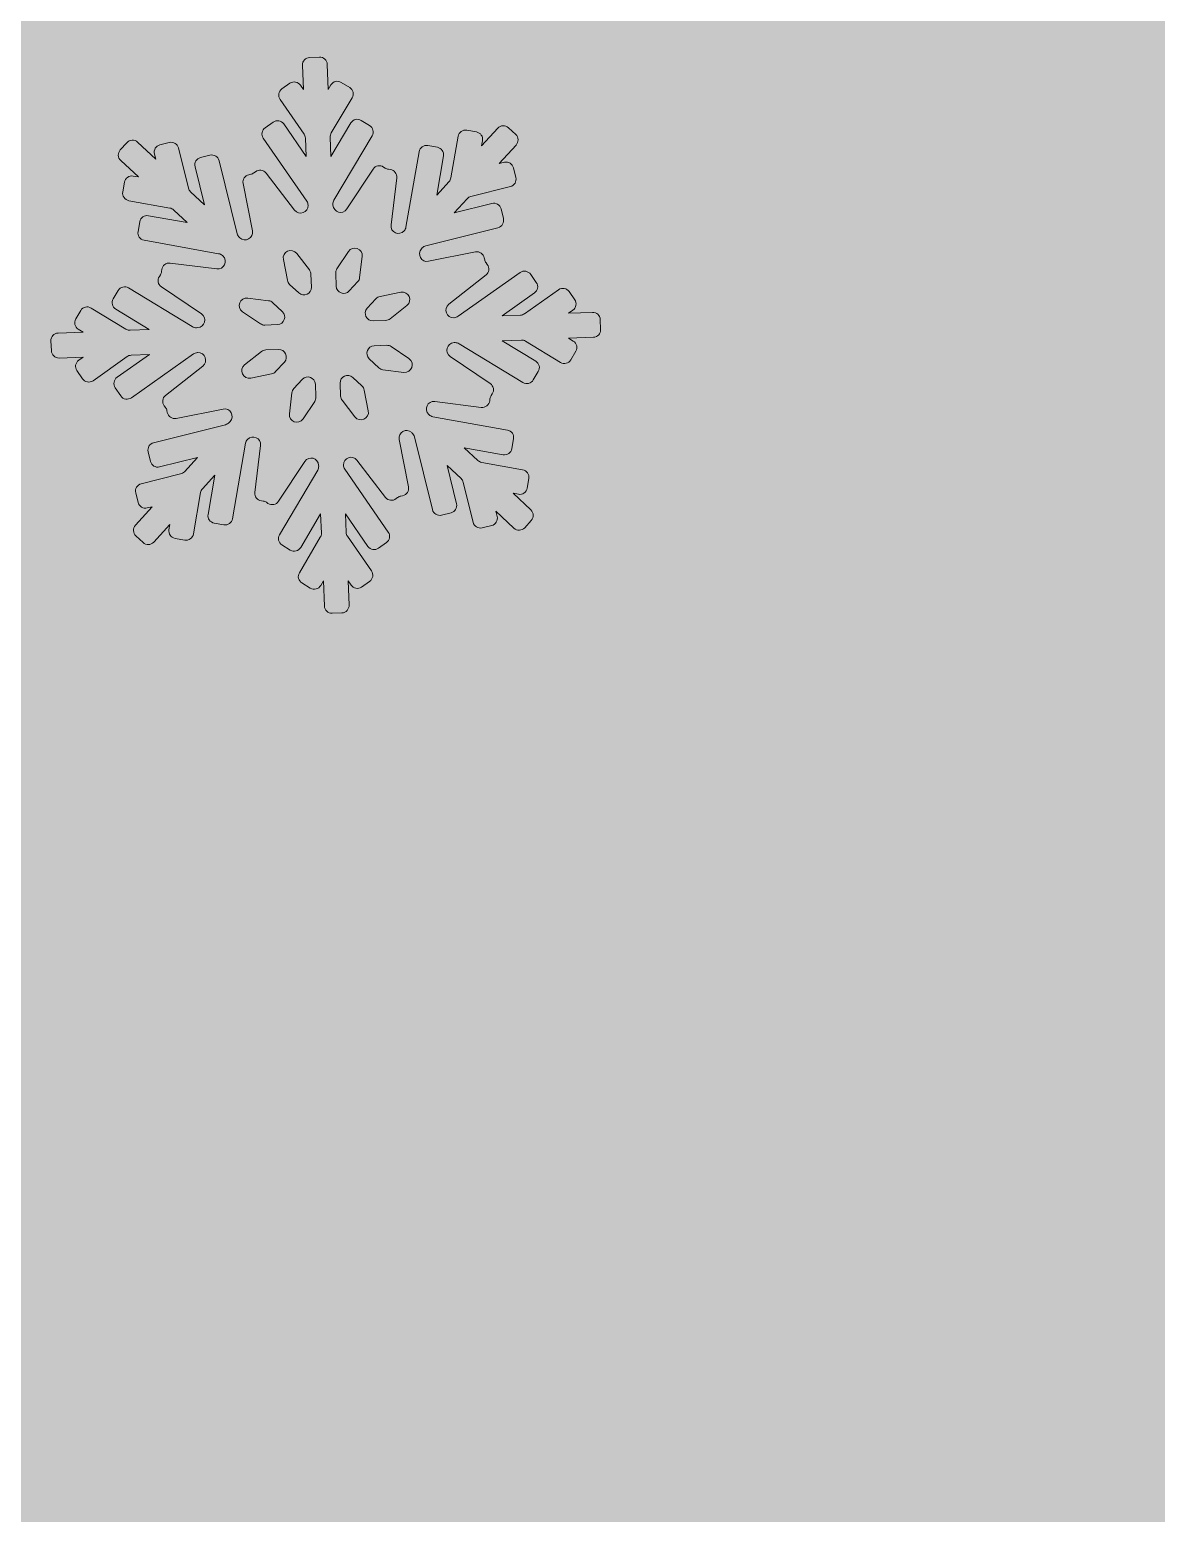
# Model space of a CAD drawing. Header units: millimetres. Extents: x -4 to 167, y -109 to -9.
# Drawn here: x 139.22 to 148.97, y -85.09 to -72.25 of the extents above; entities that cross this region are included whole.
import ezdxf

# ---------------------------------------------------------------- set-up
doc = ezdxf.new("R2010")
doc.units = ezdxf.units.MM
doc.header["$MEASUREMENT"] = 0
doc.layers.add('engraving', color=7, linetype='Continuous')
doc.layers.add('Layer 1', color=7, linetype='Continuous')

msp = doc.modelspace()

# ---------------------------------------------------------------- hatches: boundary and pattern name
at = {"layer": 'Layer 1'}
h = msp.add_hatch(color=2, dxfattribs=at)
h.dxf.hatch_style = 2
edge = h.paths.add_edge_path()
edge.add_spline(control_points=[(146.887, -66.068), (146.887, -66.068), (167.205, -23.551), (167.205, -23.551), (167.205, -23.551), (141.25, -23.551), (141.25, -23.551), (141.25, -23.551), (141.174, -23.707), (141.174, -23.707), (141.174, -23.707), (138.734, -23.707), (138.734, -23.707), (138.213, -21.726), (136.475, -20.226), (134.374, -20.066), (135.879, -18.951), (136.859, -17.167), (136.859, -15.151), (136.859, -11.77), (134.118, -9.03), (130.738, -9.03), (127.358, -9.03), (124.617, -11.77), (124.617, -15.151), (124.617, -17.167), (125.597, -18.951), (127.102, -20.066), (125.001, -20.226), (123.263, -21.726), (122.742, -23.707), (122.742, -23.707), (120.305, -23.707), (120.305, -23.707), (120.305, -23.707), (120.227, -23.551), (120.227, -23.551), (120.227, -23.551), (94.271, -23.551), (94.271, -23.551), (97.56, -30.598), (100.945, -37.685), (104.43, -44.809), (107.913, -51.935), (111.301, -59.021), (114.59, -66.068), (114.59, -66.068), (94.271, -108.7), (94.271, -108.7), (94.271, -108.7), (120.697, -108.7), (120.697, -108.7), (120.697, -108.7), (130.797, -87.796), (130.797, -87.796), (130.797, -87.796), (141.837, -108.7), (141.837, -108.7), (141.837, -108.7), (167.205, -108.7), (167.205, -108.7), (163.917, -101.653), (160.53, -94.569), (157.047, -87.442), (153.561, -80.319), (150.175, -73.192), (146.887, -66.068)], knot_values=[0, 0, 0, 0, 1, 1, 1, 2, 2, 2, 3, 3, 3, 4, 4, 4, 5, 5, 5, 6, 6, 6, 7, 7, 7, 8, 8, 8, 9, 9, 9, 10, 10, 10, 11, 11, 11, 12, 12, 12, 13, 13, 13, 14, 14, 14, 15, 15, 15, 16, 16, 16, 17, 17, 17, 18, 18, 18, 19, 19, 19, 20, 20, 20, 21, 21, 21, 22, 22, 22, 22], degree=3, periodic=1)
edge = h.paths.add_edge_path()
edge.add_spline(control_points=[(126.931, -15.151), (126.931, -13.051), (128.639, -11.343), (130.738, -11.343), (132.837, -11.343), (134.545, -13.051), (134.545, -15.151), (134.545, -17.25), (132.837, -18.958), (130.738, -18.958), (128.639, -18.958), (126.931, -17.25), (126.931, -15.151)], knot_values=[0, 0, 0, 0, 1, 1, 1, 2, 2, 2, 3, 3, 3, 4, 4, 4, 4], degree=3, periodic=1)
h.paths.add_polyline_path([(121.805, -26.707), (139.724, -26.707), (130.914, -44.928)])

# ---------------------------------------------------------------- linework, layer by layer
at = {"layer": 'engraving', "lineweight": 0}
for points, knots in [([(144.159, -74.757), (144.157, -74.721), (144.127, -74.693), (144.091, -74.695), (144.091, -74.695), (143.883, -74.703), (143.883, -74.703), (143.883, -74.703), (143.922, -74.676), (143.922, -74.676), (143.951, -74.655), (143.958, -74.614), (143.938, -74.585), (143.938, -74.585), (143.889, -74.515), (143.889, -74.515), (143.869, -74.485), (143.828, -74.478), (143.798, -74.499), (143.798, -74.499), (143.503, -74.707), (143.503, -74.707), (143.493, -74.714), (143.481, -74.718), (143.468, -74.719), (143.468, -74.719), (143.309, -74.725), (143.309, -74.725), (143.309, -74.725), (143.589, -74.527), (143.589, -74.527), (143.619, -74.506), (143.626, -74.466), (143.605, -74.437), (143.605, -74.437), (143.557, -74.367), (143.557, -74.367), (143.536, -74.337), (143.495, -74.329), (143.466, -74.35), (143.466, -74.35), (142.929, -74.729), (142.929, -74.729), (142.919, -74.736), (142.907, -74.741), (142.894, -74.741), (142.894, -74.741), (142.891, -74.741), (142.891, -74.741), (142.828, -74.744), (142.799, -74.664), (142.848, -74.625), (142.848, -74.625), (143.17, -74.371), (143.17, -74.371), (143.198, -74.349), (143.203, -74.309), (143.181, -74.28), (143.181, -74.28), (143.171, -74.267), (143.171, -74.267), (143.165, -74.259), (143.161, -74.249), (143.159, -74.24), (143.159, -74.24), (143.155, -74.223), (143.155, -74.223), (143.148, -74.188), (143.114, -74.165), (143.079, -74.172), (143.079, -74.172), (142.672, -74.253), (142.672, -74.253), (142.611, -74.265), (142.569, -74.191), (142.611, -74.145), (142.611, -74.145), (142.618, -74.137), (142.618, -74.137), (142.627, -74.128), (142.638, -74.121), (142.65, -74.118), (142.65, -74.118), (143.273, -73.962), (143.273, -73.962), (143.308, -73.953), (143.329, -73.918), (143.321, -73.883), (143.321, -73.883), (143.3, -73.8), (143.3, -73.8), (143.292, -73.765), (143.256, -73.743), (143.221, -73.752), (143.221, -73.752), (142.895, -73.834), (142.895, -73.834), (142.895, -73.834), (143.007, -73.711), (143.007, -73.711), (143.016, -73.701), (143.027, -73.695), (143.04, -73.691), (143.04, -73.691), (143.381, -73.606), (143.381, -73.606), (143.416, -73.597), (143.437, -73.562), (143.428, -73.527), (143.428, -73.527), (143.408, -73.444), (143.408, -73.444), (143.399, -73.409), (143.364, -73.388), (143.329, -73.396), (143.329, -73.396), (143.284, -73.407), (143.284, -73.407), (143.284, -73.407), (143.43, -73.247), (143.43, -73.247), (143.454, -73.221), (143.453, -73.18), (143.427, -73.155), (143.427, -73.155), (143.365, -73.098), (143.365, -73.098), (143.338, -73.073), (143.296, -73.074), (143.272, -73.101), (143.272, -73.101), (143.132, -73.254), (143.132, -73.254), (143.132, -73.254), (143.14, -73.209), (143.14, -73.209), (143.146, -73.173), (143.123, -73.14), (143.087, -73.133), (143.087, -73.133), (143.005, -73.118), (143.005, -73.118), (142.969, -73.112), (142.935, -73.136), (142.929, -73.171), (142.929, -73.171), (142.866, -73.531), (142.866, -73.531), (142.864, -73.543), (142.859, -73.554), (142.85, -73.563), (142.85, -73.563), (142.743, -73.681), (142.743, -73.681), (142.743, -73.681), (142.802, -73.341), (142.802, -73.341), (142.808, -73.306), (142.785, -73.272), (142.749, -73.266), (142.749, -73.266), (142.667, -73.251), (142.667, -73.251), (142.631, -73.244), (142.597, -73.268), (142.591, -73.304), (142.591, -73.304), (142.477, -73.957), (142.477, -73.957), (142.475, -73.969), (142.469, -73.981), (142.461, -73.99), (142.461, -73.99), (142.461, -73.99), (142.461, -73.99), (142.418, -74.037), (142.34, -74.001), (142.348, -73.938), (142.348, -73.938), (142.397, -73.531), (142.397, -73.531), (142.402, -73.495), (142.376, -73.463), (142.341, -73.458), (142.341, -73.458), (142.325, -73.456), (142.325, -73.456), (142.315, -73.455), (142.305, -73.451), (142.297, -73.446), (142.297, -73.446), (142.284, -73.437), (142.284, -73.437), (142.254, -73.416), (142.213, -73.424), (142.193, -73.455), (142.193, -73.455), (141.965, -73.8), (141.965, -73.8), (141.93, -73.853), (141.848, -73.83), (141.845, -73.766), (141.845, -73.766), (141.845, -73.759), (141.845, -73.759), (141.844, -73.747), (141.847, -73.734), (141.854, -73.723), (141.854, -73.723), (142.184, -73.166), (142.184, -73.166), (142.203, -73.135), (142.193, -73.095), (142.162, -73.077), (142.162, -73.077), (142.09, -73.033), (142.09, -73.033), (142.059, -73.014), (142.019, -73.024), (142, -73.055), (142, -73.055), (141.828, -73.345), (141.828, -73.345), (141.828, -73.345), (141.821, -73.178), (141.821, -73.178), (141.821, -73.166), (141.824, -73.153), (141.83, -73.142), (141.83, -73.142), (142.012, -72.837), (142.012, -72.837), (142.03, -72.806), (142.02, -72.766), (141.99, -72.748), (141.99, -72.748), (141.917, -72.704), (141.917, -72.704), (141.886, -72.685), (141.846, -72.695), (141.827, -72.726), (141.827, -72.726), (141.804, -72.765), (141.804, -72.765), (141.804, -72.765), (141.796, -72.548), (141.796, -72.548), (141.794, -72.512), (141.764, -72.484), (141.728, -72.485), (141.728, -72.485), (141.644, -72.489), (141.644, -72.489), (141.608, -72.49), (141.58, -72.52), (141.581, -72.556), (141.581, -72.556), (141.59, -72.765), (141.59, -72.765), (141.59, -72.765), (141.564, -72.729), (141.564, -72.729), (141.544, -72.699), (141.503, -72.691), (141.473, -72.712), (141.473, -72.712), (141.404, -72.761), (141.404, -72.761), (141.375, -72.782), (141.368, -72.822), (141.388, -72.852), (141.388, -72.852), (141.595, -73.151), (141.595, -73.151), (141.602, -73.161), (141.606, -73.173), (141.607, -73.186), (141.607, -73.186), (141.613, -73.346), (141.613, -73.346), (141.613, -73.346), (141.419, -73.064), (141.419, -73.064), (141.398, -73.034), (141.357, -73.027), (141.327, -73.048), (141.327, -73.048), (141.258, -73.097), (141.258, -73.097), (141.229, -73.117), (141.222, -73.158), (141.242, -73.187), (141.242, -73.187), (141.619, -73.732), (141.619, -73.732), (141.626, -73.742), (141.63, -73.754), (141.63, -73.767), (141.63, -73.767), (141.63, -73.768), (141.63, -73.768), (141.633, -73.831), (141.552, -73.861), (141.513, -73.81), (141.513, -73.81), (141.266, -73.489), (141.266, -73.489), (141.244, -73.46), (141.202, -73.455), (141.174, -73.477), (141.174, -73.477), (141.161, -73.487), (141.161, -73.487), (141.153, -73.493), (141.144, -73.497), (141.134, -73.499), (141.134, -73.499), (141.118, -73.503), (141.118, -73.503), (141.083, -73.51), (141.06, -73.544), (141.067, -73.579), (141.067, -73.579), (141.148, -73.989), (141.148, -73.989), (141.16, -74.051), (141.086, -74.093), (141.039, -74.049), (141.039, -74.049), (141.035, -74.046), (141.035, -74.046), (141.026, -74.037), (141.02, -74.026), (141.016, -74.014), (141.016, -74.014), (140.86, -73.382), (140.86, -73.382), (140.852, -73.347), (140.816, -73.325), (140.781, -73.334), (140.781, -73.334), (140.7, -73.355), (140.7, -73.355), (140.665, -73.363), (140.643, -73.399), (140.652, -73.434), (140.652, -73.434), (140.734, -73.764), (140.734, -73.764), (140.734, -73.764), (140.613, -73.651), (140.613, -73.651), (140.604, -73.642), (140.597, -73.631), (140.594, -73.619), (140.594, -73.619), (140.508, -73.272), (140.508, -73.272), (140.5, -73.237), (140.464, -73.216), (140.429, -73.224), (140.429, -73.224), (140.348, -73.245), (140.348, -73.245), (140.313, -73.254), (140.292, -73.289), (140.3, -73.324), (140.3, -73.324), (140.311, -73.369), (140.311, -73.369), (140.311, -73.369), (140.154, -73.222), (140.154, -73.222), (140.128, -73.197), (140.086, -73.199), (140.062, -73.226), (140.062, -73.226), (140.005, -73.288), (140.005, -73.288), (139.981, -73.315), (139.982, -73.356), (140.008, -73.38), (140.008, -73.38), (140.162, -73.523), (140.162, -73.523), (140.162, -73.523), (140.117, -73.515), (140.117, -73.515), (140.081, -73.509), (140.047, -73.533), (140.041, -73.568), (140.041, -73.568), (140.026, -73.652), (140.026, -73.652), (140.02, -73.688), (140.044, -73.721), (140.079, -73.728), (140.079, -73.728), (140.434, -73.792), (140.434, -73.792), (140.446, -73.794), (140.457, -73.8), (140.467, -73.809), (140.467, -73.809), (140.584, -73.918), (140.584, -73.918), (140.584, -73.918), (140.249, -73.858), (140.249, -73.858), (140.213, -73.851), (140.179, -73.875), (140.173, -73.911), (140.173, -73.911), (140.158, -73.995), (140.158, -73.995), (140.152, -74.03), (140.175, -74.064), (140.211, -74.07), (140.211, -74.07), (140.856, -74.187), (140.856, -74.187), (140.868, -74.189), (140.88, -74.195), (140.889, -74.203), (140.889, -74.203), (140.892, -74.206), (140.892, -74.206), (140.938, -74.25), (140.902, -74.327), (140.839, -74.319), (140.839, -74.319), (140.437, -74.268), (140.437, -74.268), (140.401, -74.263), (140.369, -74.289), (140.364, -74.325), (140.364, -74.325), (140.362, -74.341), (140.362, -74.341), (140.361, -74.351), (140.357, -74.361), (140.352, -74.369), (140.352, -74.369), (140.343, -74.383), (140.343, -74.383), (140.323, -74.413), (140.331, -74.453), (140.36, -74.473), (140.36, -74.473), (140.707, -74.708), (140.707, -74.708), (140.759, -74.743), (140.736, -74.825), (140.673, -74.827), (140.673, -74.827), (140.665, -74.828), (140.665, -74.828), (140.652, -74.828), (140.639, -74.825), (140.628, -74.818), (140.628, -74.818), (140.077, -74.483), (140.077, -74.483), (140.046, -74.464), (140.006, -74.474), (139.987, -74.505), (139.987, -74.505), (139.944, -74.578), (139.944, -74.578), (139.926, -74.609), (139.936, -74.649), (139.966, -74.667), (139.966, -74.667), (140.256, -74.843), (140.256, -74.843), (140.256, -74.843), (140.091, -74.85), (140.091, -74.85), (140.078, -74.85), (140.065, -74.847), (140.054, -74.84), (140.054, -74.84), (139.752, -74.657), (139.752, -74.657), (139.721, -74.638), (139.681, -74.648), (139.662, -74.679), (139.662, -74.679), (139.619, -74.752), (139.619, -74.752), (139.601, -74.783), (139.611, -74.822), (139.641, -74.841), (139.641, -74.841), (139.682, -74.866), (139.682, -74.866), (139.682, -74.866), (139.467, -74.874), (139.467, -74.874), (139.431, -74.875), (139.403, -74.906), (139.404, -74.942), (139.404, -74.942), (139.408, -75.027), (139.408, -75.027), (139.409, -75.063), (139.44, -75.091), (139.475, -75.09), (139.475, -75.09), (139.683, -75.082), (139.683, -75.082), (139.683, -75.082), (139.645, -75.109), (139.645, -75.109), (139.616, -75.13), (139.608, -75.17), (139.629, -75.199), (139.629, -75.199), (139.677, -75.269), (139.677, -75.269), (139.698, -75.299), (139.739, -75.307), (139.769, -75.286), (139.769, -75.286), (140.063, -75.078), (140.063, -75.078), (140.073, -75.07), (140.086, -75.066), (140.098, -75.066), (140.098, -75.066), (140.257, -75.06), (140.257, -75.06), (140.257, -75.06), (139.977, -75.257), (139.977, -75.257), (139.948, -75.278), (139.941, -75.318), (139.961, -75.348), (139.961, -75.348), (140.009, -75.418), (140.009, -75.418), (140.03, -75.448), (140.071, -75.455), (140.101, -75.434), (140.101, -75.434), (140.637, -75.055), (140.637, -75.055), (140.647, -75.048), (140.66, -75.044), (140.672, -75.043), (140.672, -75.043), (140.675, -75.043), (140.675, -75.043), (140.738, -75.041), (140.768, -75.121), (140.718, -75.16), (140.718, -75.16), (140.397, -75.413), (140.397, -75.413), (140.368, -75.435), (140.363, -75.476), (140.385, -75.504), (140.385, -75.504), (140.396, -75.518), (140.396, -75.518), (140.402, -75.526), (140.406, -75.535), (140.408, -75.545), (140.408, -75.545), (140.411, -75.561), (140.411, -75.561), (140.418, -75.597), (140.453, -75.62), (140.488, -75.613), (140.488, -75.613), (140.894, -75.532), (140.894, -75.532), (140.956, -75.519), (140.998, -75.593), (140.955, -75.64), (140.955, -75.64), (140.948, -75.647), (140.948, -75.647), (140.94, -75.657), (140.928, -75.663), (140.916, -75.667), (140.916, -75.667), (140.293, -75.823), (140.293, -75.823), (140.258, -75.832), (140.237, -75.867), (140.246, -75.902), (140.246, -75.902), (140.266, -75.985), (140.266, -75.985), (140.275, -76.02), (140.31, -76.041), (140.345, -76.032), (140.345, -76.032), (140.672, -75.951), (140.672, -75.951), (140.672, -75.951), (140.559, -76.074), (140.559, -76.074), (140.551, -76.083), (140.539, -76.09), (140.527, -76.093), (140.527, -76.093), (140.186, -76.179), (140.186, -76.179), (140.151, -76.187), (140.129, -76.223), (140.138, -76.258), (140.138, -76.258), (140.159, -76.341), (140.159, -76.341), (140.167, -76.376), (140.203, -76.397), (140.238, -76.388), (140.238, -76.388), (140.282, -76.377), (140.282, -76.377), (140.282, -76.377), (140.136, -76.537), (140.136, -76.537), (140.112, -76.564), (140.114, -76.605), (140.14, -76.629), (140.14, -76.629), (140.202, -76.687), (140.202, -76.687), (140.228, -76.712), (140.27, -76.71), (140.294, -76.683), (140.294, -76.683), (140.434, -76.53), (140.434, -76.53), (140.434, -76.53), (140.426, -76.576), (140.426, -76.576), (140.42, -76.611), (140.444, -76.645), (140.479, -76.651), (140.479, -76.651), (140.562, -76.666), (140.562, -76.666), (140.597, -76.673), (140.631, -76.649), (140.638, -76.613), (140.638, -76.613), (140.7, -76.254), (140.7, -76.254), (140.702, -76.242), (140.708, -76.23), (140.716, -76.221), (140.716, -76.221), (140.823, -76.104), (140.823, -76.104), (140.823, -76.104), (140.764, -76.443), (140.764, -76.443), (140.758, -76.479), (140.782, -76.512), (140.817, -76.519), (140.817, -76.519), (140.9, -76.534), (140.9, -76.534), (140.935, -76.54), (140.969, -76.516), (140.976, -76.481), (140.976, -76.481), (141.089, -75.828), (141.089, -75.828), (141.091, -75.815), (141.097, -75.804), (141.105, -75.795), (141.105, -75.795), (141.105, -75.795), (141.105, -75.795), (141.148, -75.748), (141.226, -75.783), (141.218, -75.847), (141.218, -75.847), (141.169, -76.254), (141.169, -76.254), (141.165, -76.289), (141.19, -76.322), (141.226, -76.326), (141.226, -76.326), (141.241, -76.328), (141.241, -76.328), (141.251, -76.329), (141.261, -76.333), (141.27, -76.339), (141.27, -76.339), (141.283, -76.348), (141.283, -76.348), (141.313, -76.368), (141.354, -76.36), (141.374, -76.33), (141.374, -76.33), (141.602, -75.985), (141.602, -75.985), (141.637, -75.932), (141.719, -75.955), (141.721, -76.018), (141.721, -76.018), (141.722, -76.025), (141.722, -76.025), (141.722, -76.038), (141.719, -76.05), (141.713, -76.061), (141.713, -76.061), (141.382, -76.619), (141.382, -76.619), (141.364, -76.649), (141.374, -76.689), (141.404, -76.708), (141.404, -76.708), (141.476, -76.752), (141.476, -76.752), (141.507, -76.771), (141.548, -76.76), (141.566, -76.729), (141.566, -76.729), (141.738, -76.439), (141.738, -76.439), (141.738, -76.439), (141.745, -76.606), (141.745, -76.606), (141.746, -76.619), (141.743, -76.631), (141.736, -76.642), (141.736, -76.642), (141.555, -76.948), (141.555, -76.948), (141.536, -76.979), (141.546, -77.018), (141.577, -77.037), (141.577, -77.037), (141.649, -77.081), (141.649, -77.081), (141.68, -77.1), (141.721, -77.09), (141.739, -77.058), (141.739, -77.058), (141.762, -77.02), (141.762, -77.02), (141.762, -77.02), (141.771, -77.237), (141.771, -77.237), (141.772, -77.273), (141.803, -77.301), (141.838, -77.299), (141.838, -77.299), (141.922, -77.296), (141.922, -77.296), (141.958, -77.295), (141.987, -77.264), (141.985, -77.228), (141.985, -77.228), (141.977, -77.019), (141.977, -77.019), (141.977, -77.019), (142.002, -77.056), (142.002, -77.056), (142.023, -77.086), (142.064, -77.093), (142.093, -77.072), (142.093, -77.072), (142.162, -77.023), (142.162, -77.023), (142.192, -77.003), (142.199, -76.962), (142.178, -76.933), (142.178, -76.933), (141.971, -76.633), (141.971, -76.633), (141.964, -76.623), (141.96, -76.611), (141.96, -76.599), (141.96, -76.599), (141.953, -76.438), (141.953, -76.438), (141.953, -76.438), (142.148, -76.72), (142.148, -76.72), (142.169, -76.75), (142.21, -76.757), (142.239, -76.736), (142.239, -76.736), (142.308, -76.688), (142.308, -76.688), (142.337, -76.667), (142.345, -76.627), (142.324, -76.597), (142.324, -76.597), (141.948, -76.052), (141.948, -76.052), (141.941, -76.042), (141.937, -76.03), (141.936, -76.018), (141.936, -76.018), (141.936, -76.017), (141.936, -76.017), (141.934, -75.953), (142.014, -75.924), (142.053, -75.974), (142.053, -75.974), (142.301, -76.296), (142.301, -76.296), (142.323, -76.325), (142.364, -76.33), (142.393, -76.307), (142.393, -76.307), (142.405, -76.298), (142.405, -76.298), (142.413, -76.291), (142.423, -76.287), (142.433, -76.285), (142.433, -76.285), (142.448, -76.282), (142.448, -76.282), (142.483, -76.275), (142.506, -76.241), (142.499, -76.205), (142.499, -76.205), (142.419, -75.795), (142.419, -75.795), (142.406, -75.733), (142.481, -75.692), (142.527, -75.735), (142.527, -75.735), (142.531, -75.739), (142.531, -75.739), (142.54, -75.747), (142.547, -75.759), (142.55, -75.771), (142.55, -75.771), (142.706, -76.402), (142.706, -76.402), (142.715, -76.438), (142.75, -76.459), (142.785, -76.45), (142.785, -76.45), (142.867, -76.43), (142.867, -76.43), (142.902, -76.421), (142.923, -76.386), (142.914, -76.351), (142.914, -76.351), (142.833, -76.021), (142.833, -76.021), (142.833, -76.021), (142.954, -76.134), (142.954, -76.134), (142.963, -76.142), (142.969, -76.154), (142.972, -76.166), (142.972, -76.166), (143.058, -76.512), (143.058, -76.512), (143.067, -76.547), (143.102, -76.569), (143.137, -76.56), (143.137, -76.56), (143.219, -76.54), (143.219, -76.54), (143.254, -76.531), (143.275, -76.495), (143.266, -76.461), (143.266, -76.461), (143.255, -76.416), (143.255, -76.416), (143.255, -76.416), (143.412, -76.562), (143.412, -76.562), (143.439, -76.587), (143.48, -76.586), (143.505, -76.559), (143.505, -76.559), (143.562, -76.496), (143.562, -76.496), (143.586, -76.47), (143.584, -76.429), (143.558, -76.405), (143.558, -76.405), (143.405, -76.261), (143.405, -76.261), (143.405, -76.261), (143.45, -76.269), (143.45, -76.269), (143.485, -76.276), (143.519, -76.252), (143.526, -76.216), (143.526, -76.216), (143.54, -76.132), (143.54, -76.132), (143.546, -76.097), (143.523, -76.063), (143.487, -76.057), (143.487, -76.057), (143.133, -75.993), (143.133, -75.993), (143.12, -75.99), (143.109, -75.985), (143.1, -75.976), (143.1, -75.976), (142.982, -75.866), (142.982, -75.866), (142.982, -75.866), (143.318, -75.927), (143.318, -75.927), (143.353, -75.933), (143.388, -75.909), (143.394, -75.874), (143.394, -75.874), (143.408, -75.79), (143.408, -75.79), (143.415, -75.754), (143.391, -75.721), (143.356, -75.714), (143.356, -75.714), (142.71, -75.598), (142.71, -75.598), (142.698, -75.595), (142.687, -75.59), (142.677, -75.581), (142.677, -75.581), (142.674, -75.578), (142.674, -75.578), (142.628, -75.535), (142.664, -75.458), (142.727, -75.466), (142.727, -75.466), (143.129, -75.517), (143.129, -75.517), (143.165, -75.521), (143.198, -75.496), (143.202, -75.46), (143.202, -75.46), (143.204, -75.443), (143.204, -75.443), (143.206, -75.433), (143.209, -75.424), (143.215, -75.415), (143.215, -75.415), (143.224, -75.401), (143.224, -75.401), (143.244, -75.372), (143.236, -75.331), (143.206, -75.311), (143.206, -75.311), (142.86, -75.077), (142.86, -75.077), (142.808, -75.041), (142.831, -74.96), (142.894, -74.957), (142.894, -74.957), (142.902, -74.957), (142.902, -74.957), (142.915, -74.956), (142.927, -74.96), (142.938, -74.966), (142.938, -74.966), (143.489, -75.302), (143.489, -75.302), (143.52, -75.321), (143.561, -75.311), (143.579, -75.279), (143.579, -75.279), (143.622, -75.206), (143.622, -75.206), (143.641, -75.176), (143.631, -75.136), (143.6, -75.117), (143.6, -75.117), (143.311, -74.941), (143.311, -74.941), (143.311, -74.941), (143.476, -74.935), (143.476, -74.935), (143.489, -74.934), (143.501, -74.937), (143.512, -74.944), (143.512, -74.944), (143.814, -75.128), (143.814, -75.128), (143.845, -75.147), (143.886, -75.137), (143.904, -75.105), (143.904, -75.105), (143.947, -75.032), (143.947, -75.032), (143.966, -75.002), (143.956, -74.962), (143.925, -74.943), (143.925, -74.943), (143.885, -74.919), (143.885, -74.919), (143.885, -74.919), (144.099, -74.91), (144.099, -74.91), (144.136, -74.909), (144.164, -74.879), (144.162, -74.843), (144.162, -74.843), (144.159, -74.757), (144.159, -74.757)], [0, 0, 0, 0, 1, 1, 1, 2, 2, 2, 3, 3, 3, 4, 4, 4, 5, 5, 5, 6, 6, 6, 7, 7, 7, 8, 8, 8, 9, 9, 9, 10, 10, 10, 11, 11, 11, 12, 12, 12, 13, 13, 13, 14, 14, 14, 15, 15, 15, 16, 16, 16, 17, 17, 17, 18, 18, 18, 19, 19, 19, 20, 20, 20, 21, 21, 21, 22, 22, 22, 23, 23, 23, 24, 24, 24, 25, 25, 25, 26, 26, 26, 27, 27, 27, 28, 28, 28, 29, 29, 29, 30, 30, 30, 31, 31, 31, 32, 32, 32, 33, 33, 33, 34, 34, 34, 35, 35, 35, 36, 36, 36, 37, 37, 37, 38, 38, 38, 39, 39, 39, 40, 40, 40, 41, 41, 41, 42, 42, 42, 43, 43, 43, 44, 44, 44, 45, 45, 45, 46, 46, 46, 47, 47, 47, 48, 48, 48, 49, 49, 49, 50, 50, 50, 51, 51, 51, 52, 52, 52, 53, 53, 53, 54, 54, 54, 55, 55, 55, 56, 56, 56, 57, 57, 57, 58, 58, 58, 59, 59, 59, 60, 60, 60, 61, 61, 61, 62, 62, 62, 63, 63, 63, 64, 64, 64, 65, 65, 65, 66, 66, 66, 67, 67, 67, 68, 68, 68, 69, 69, 69, 70, 70, 70, 71, 71, 71, 72, 72, 72, 73, 73, 73, 74, 74, 74, 75, 75, 75, 76, 76, 76, 77, 77, 77, 78, 78, 78, 79, 79, 79, 80, 80, 80, 81, 81, 81, 82, 82, 82, 83, 83, 83, 84, 84, 84, 85, 85, 85, 86, 86, 86, 87, 87, 87, 88, 88, 88, 89, 89, 89, 90, 90, 90, 91, 91, 91, 92, 92, 92, 93, 93, 93, 94, 94, 94, 95, 95, 95, 96, 96, 96, 97, 97, 97, 98, 98, 98, 99, 99, 99, 100, 100, 100, 101, 101, 101, 102, 102, 102, 103, 103, 103, 104, 104, 104, 105, 105, 105, 106, 106, 106, 107, 107, 107, 108, 108, 108, 109, 109, 109, 110, 110, 110, 111, 111, 111, 112, 112, 112, 113, 113, 113, 114, 114, 114, 115, 115, 115, 116, 116, 116, 117, 117, 117, 118, 118, 118, 119, 119, 119, 120, 120, 120, 121, 121, 121, 122, 122, 122, 123, 123, 123, 124, 124, 124, 125, 125, 125, 126, 126, 126, 127, 127, 127, 128, 128, 128, 129, 129, 129, 130, 130, 130, 131, 131, 131, 132, 132, 132, 133, 133, 133, 134, 134, 134, 135, 135, 135, 136, 136, 136, 137, 137, 137, 138, 138, 138, 139, 139, 139, 140, 140, 140, 141, 141, 141, 142, 142, 142, 143, 143, 143, 144, 144, 144, 145, 145, 145, 146, 146, 146, 147, 147, 147, 148, 148, 148, 149, 149, 149, 150, 150, 150, 151, 151, 151, 152, 152, 152, 153, 153, 153, 154, 154, 154, 155, 155, 155, 156, 156, 156, 157, 157, 157, 158, 158, 158, 159, 159, 159, 160, 160, 160, 161, 161, 161, 162, 162, 162, 163, 163, 163, 164, 164, 164, 165, 165, 165, 166, 166, 166, 167, 167, 167, 168, 168, 168, 169, 169, 169, 170, 170, 170, 171, 171, 171, 172, 172, 172, 173, 173, 173, 174, 174, 174, 175, 175, 175, 176, 176, 176, 177, 177, 177, 178, 178, 178, 179, 179, 179, 180, 180, 180, 181, 181, 181, 182, 182, 182, 183, 183, 183, 184, 184, 184, 185, 185, 185, 186, 186, 186, 187, 187, 187, 188, 188, 188, 189, 189, 189, 190, 190, 190, 191, 191, 191, 192, 192, 192, 193, 193, 193, 194, 194, 194, 195, 195, 195, 196, 196, 196, 197, 197, 197, 198, 198, 198, 199, 199, 199, 200, 200, 200, 201, 201, 201, 202, 202, 202, 203, 203, 203, 204, 204, 204, 205, 205, 205, 206, 206, 206, 207, 207, 207, 208, 208, 208, 209, 209, 209, 210, 210, 210, 211, 211, 211, 212, 212, 212, 213, 213, 213, 214, 214, 214, 215, 215, 215, 216, 216, 216, 217, 217, 217, 218, 218, 218, 219, 219, 219, 220, 220, 220, 221, 221, 221, 222, 222, 222, 223, 223, 223, 224, 224, 224, 225, 225, 225, 226, 226, 226, 227, 227, 227, 228, 228, 228, 229, 229, 229, 230, 230, 230, 231, 231, 231, 232, 232, 232, 233, 233, 233, 234, 234, 234, 235, 235, 235, 236, 236, 236, 237, 237, 237, 238, 238, 238, 239, 239, 239, 240, 240, 240, 241, 241, 241, 242, 242, 242, 243, 243, 243, 244, 244, 244, 245, 245, 245, 246, 246, 246, 247, 247, 247, 248, 248, 248, 249, 249, 249, 250, 250, 250, 251, 251, 251, 252, 252, 252, 253, 253, 253, 254, 254, 254, 255, 255, 255, 256, 256, 256, 257, 257, 257, 258, 258, 258, 259, 259, 259, 260, 260, 260, 261, 261, 261, 262, 262, 262, 263, 263, 263, 264, 264, 264, 265, 265, 265, 266, 266, 266, 267, 267, 267, 268, 268, 268, 269, 269, 269, 270, 270, 270, 271, 271, 271, 272, 272, 272, 273, 273, 273, 274, 274, 274, 275, 275, 275, 276, 276, 276, 277, 277, 277, 278, 278, 278, 279, 279, 279, 280, 280, 280, 281, 281, 281, 282, 282, 282, 283, 283, 283, 284, 284, 284, 285, 285, 285, 286, 286, 286, 287, 287, 287, 288, 288, 288, 289, 289, 289, 290, 290, 290, 291, 291, 291, 292, 292, 292, 293, 293, 293, 294, 294, 294, 295, 295, 295, 296, 296, 296, 297, 297, 297, 298, 298, 298, 299, 299, 299, 300, 300, 300, 301, 301, 301, 302, 302, 302, 303, 303, 303, 304, 304, 304, 305, 305, 305, 306, 306, 306, 307, 307, 307, 308, 308, 308, 309, 309, 309, 310, 310, 310, 311, 311, 311, 312, 312, 312, 313, 313, 313, 314, 314, 314, 315, 315, 315, 316, 316, 316, 317, 317, 317, 318, 318, 318, 319, 319, 319, 320, 320, 320, 321, 321, 321, 322, 322, 322, 323, 323, 323, 324, 324, 324, 325, 325, 325, 326, 326, 326, 327, 327, 327, 328, 328, 328, 329, 329, 329, 330, 330, 330, 331, 331, 331, 332, 332, 332, 333, 333, 333, 334, 334, 334, 335, 335, 335, 336, 336, 336, 336]), ([(141.532, -74.186), (141.532, -74.186), (141.641, -74.328), (141.641, -74.328), (141.649, -74.339), (141.654, -74.352), (141.655, -74.365), (141.655, -74.365), (141.659, -74.476), (141.659, -74.476), (141.661, -74.534), (141.592, -74.566), (141.549, -74.526), (141.549, -74.526), (141.47, -74.453), (141.47, -74.453), (141.46, -74.443), (141.454, -74.431), (141.451, -74.417), (141.451, -74.417), (141.416, -74.238), (141.416, -74.238), (141.402, -74.171), (141.489, -74.131), (141.532, -74.186)], [0, 0, 0, 0, 1, 1, 1, 2, 2, 2, 3, 3, 3, 4, 4, 4, 5, 5, 5, 6, 6, 6, 7, 7, 7, 8, 8, 8, 8]), ([(141.873, -74.468), (141.873, -74.468), (141.869, -74.358), (141.869, -74.358), (141.868, -74.344), (141.872, -74.33), (141.88, -74.319), (141.88, -74.319), (141.979, -74.168), (141.979, -74.168), (142.017, -74.111), (142.107, -74.144), (142.098, -74.212), (142.098, -74.212), (142.076, -74.393), (142.076, -74.393), (142.075, -74.407), (142.069, -74.419), (142.06, -74.429), (142.06, -74.429), (141.987, -74.509), (141.987, -74.509), (141.948, -74.552), (141.876, -74.526), (141.873, -74.468)], [0, 0, 0, 0, 1, 1, 1, 2, 2, 2, 3, 3, 3, 4, 4, 4, 5, 5, 5, 6, 6, 6, 7, 7, 7, 8, 8, 8, 8]), ([(141.217, -74.793), (141.217, -74.793), (141.063, -74.69), (141.063, -74.69), (141.007, -74.651), (141.04, -74.562), (141.108, -74.571), (141.108, -74.571), (141.288, -74.594), (141.288, -74.594), (141.302, -74.595), (141.315, -74.601), (141.325, -74.611), (141.325, -74.611), (141.407, -74.687), (141.407, -74.687), (141.449, -74.727), (141.423, -74.798), (141.365, -74.8), (141.365, -74.8), (141.256, -74.805), (141.256, -74.805), (141.242, -74.805), (141.228, -74.801), (141.217, -74.793)], [0, 0, 0, 0, 1, 1, 1, 2, 2, 2, 3, 3, 3, 4, 4, 4, 5, 5, 5, 6, 6, 6, 7, 7, 7, 8, 8, 8, 8]), ([(142.142, -74.659), (142.142, -74.659), (142.217, -74.577), (142.217, -74.577), (142.226, -74.566), (142.239, -74.559), (142.253, -74.557), (142.253, -74.557), (142.432, -74.521), (142.432, -74.521), (142.499, -74.507), (142.539, -74.594), (142.485, -74.636), (142.485, -74.636), (142.341, -74.75), (142.341, -74.75), (142.33, -74.759), (142.316, -74.763), (142.303, -74.764), (142.303, -74.764), (142.193, -74.768), (142.193, -74.768), (142.135, -74.771), (142.103, -74.702), (142.142, -74.659)], [0, 0, 0, 0, 1, 1, 1, 2, 2, 2, 3, 3, 3, 4, 4, 4, 5, 5, 5, 6, 6, 6, 7, 7, 7, 8, 8, 8, 8]), ([(142.35, -74.991), (142.35, -74.991), (142.503, -75.095), (142.503, -75.095), (142.56, -75.134), (142.526, -75.222), (142.458, -75.214), (142.458, -75.214), (142.278, -75.191), (142.278, -75.191), (142.265, -75.189), (142.252, -75.183), (142.242, -75.174), (142.242, -75.174), (142.16, -75.097), (142.16, -75.097), (142.117, -75.057), (142.144, -74.986), (142.202, -74.984), (142.202, -74.984), (142.311, -74.98), (142.311, -74.98), (142.324, -74.979), (142.338, -74.983), (142.35, -74.991)], [0, 0, 0, 0, 1, 1, 1, 2, 2, 2, 3, 3, 3, 4, 4, 4, 5, 5, 5, 6, 6, 6, 7, 7, 7, 8, 8, 8, 8]), ([(141.425, -75.125), (141.425, -75.125), (141.349, -75.208), (141.349, -75.208), (141.34, -75.218), (141.328, -75.225), (141.314, -75.228), (141.314, -75.228), (141.134, -75.264), (141.134, -75.264), (141.067, -75.277), (141.027, -75.191), (141.081, -75.148), (141.081, -75.148), (141.226, -75.034), (141.226, -75.034), (141.237, -75.026), (141.25, -75.021), (141.264, -75.02), (141.264, -75.02), (141.374, -75.016), (141.374, -75.016), (141.432, -75.014), (141.464, -75.083), (141.425, -75.125)], [0, 0, 0, 0, 1, 1, 1, 2, 2, 2, 3, 3, 3, 4, 4, 4, 5, 5, 5, 6, 6, 6, 7, 7, 7, 8, 8, 8, 8]), ([(141.693, -75.317), (141.693, -75.317), (141.698, -75.427), (141.698, -75.427), (141.698, -75.441), (141.694, -75.454), (141.687, -75.466), (141.687, -75.466), (141.587, -75.616), (141.587, -75.616), (141.549, -75.674), (141.46, -75.641), (141.468, -75.572), (141.468, -75.572), (141.49, -75.391), (141.49, -75.391), (141.492, -75.378), (141.497, -75.365), (141.507, -75.355), (141.507, -75.355), (141.58, -75.275), (141.58, -75.275), (141.619, -75.232), (141.691, -75.258), (141.693, -75.317)], [0, 0, 0, 0, 1, 1, 1, 2, 2, 2, 3, 3, 3, 4, 4, 4, 5, 5, 5, 6, 6, 6, 7, 7, 7, 8, 8, 8, 8]), ([(142.035, -75.599), (142.035, -75.599), (141.925, -75.456), (141.925, -75.456), (141.917, -75.446), (141.912, -75.433), (141.912, -75.419), (141.912, -75.419), (141.907, -75.309), (141.907, -75.309), (141.905, -75.25), (141.975, -75.218), (142.017, -75.258), (142.017, -75.258), (142.096, -75.332), (142.096, -75.332), (142.106, -75.341), (142.113, -75.354), (142.115, -75.367), (142.115, -75.367), (142.151, -75.546), (142.151, -75.546), (142.164, -75.614), (142.077, -75.653), (142.035, -75.599)], [0, 0, 0, 0, 1, 1, 1, 2, 2, 2, 3, 3, 3, 4, 4, 4, 5, 5, 5, 6, 6, 6, 7, 7, 7, 8, 8, 8, 8])]:
    msp.add_open_spline(points, degree=3, knots=knots, dxfattribs=at)
at = {"layer": 'Layer 1', "lineweight": 0}
msp.add_open_spline([(146.887, -66.068), (146.887, -66.068), (167.205, -23.551), (167.205, -23.551), (167.205, -23.551), (141.25, -23.551), (141.25, -23.551), (141.25, -23.551), (141.174, -23.707), (141.174, -23.707), (141.174, -23.707), (138.734, -23.707), (138.734, -23.707), (138.213, -21.726), (136.475, -20.226), (134.374, -20.066), (135.879, -18.951), (136.859, -17.167), (136.859, -15.151), (136.859, -11.77), (134.118, -9.03), (130.738, -9.03), (127.358, -9.03), (124.617, -11.77), (124.617, -15.151), (124.617, -17.167), (125.597, -18.951), (127.102, -20.066), (125.001, -20.226), (123.263, -21.726), (122.742, -23.707), (122.742, -23.707), (120.305, -23.707), (120.305, -23.707), (120.305, -23.707), (120.227, -23.551), (120.227, -23.551), (120.227, -23.551), (94.271, -23.551), (94.271, -23.551), (97.56, -30.598), (100.945, -37.685), (104.43, -44.809), (107.913, -51.935), (111.301, -59.021), (114.59, -66.068), (114.59, -66.068), (94.271, -108.7), (94.271, -108.7), (94.271, -108.7), (120.697, -108.7), (120.697, -108.7), (120.697, -108.7), (130.797, -87.796), (130.797, -87.796), (130.797, -87.796), (141.837, -108.7), (141.837, -108.7), (141.837, -108.7), (167.205, -108.7), (167.205, -108.7), (163.917, -101.653), (160.53, -94.569), (157.047, -87.442), (153.561, -80.319), (150.175, -73.192), (146.887, -66.068)], degree=3, knots=[0, 0, 0, 0, 1, 1, 1, 2, 2, 2, 3, 3, 3, 4, 4, 4, 5, 5, 5, 6, 6, 6, 7, 7, 7, 8, 8, 8, 9, 9, 9, 10, 10, 10, 11, 11, 11, 12, 12, 12, 13, 13, 13, 14, 14, 14, 15, 15, 15, 16, 16, 16, 17, 17, 17, 18, 18, 18, 19, 19, 19, 20, 20, 20, 21, 21, 21, 22, 22, 22, 22], dxfattribs=at)

doc.saveas('drawing.dxf')
